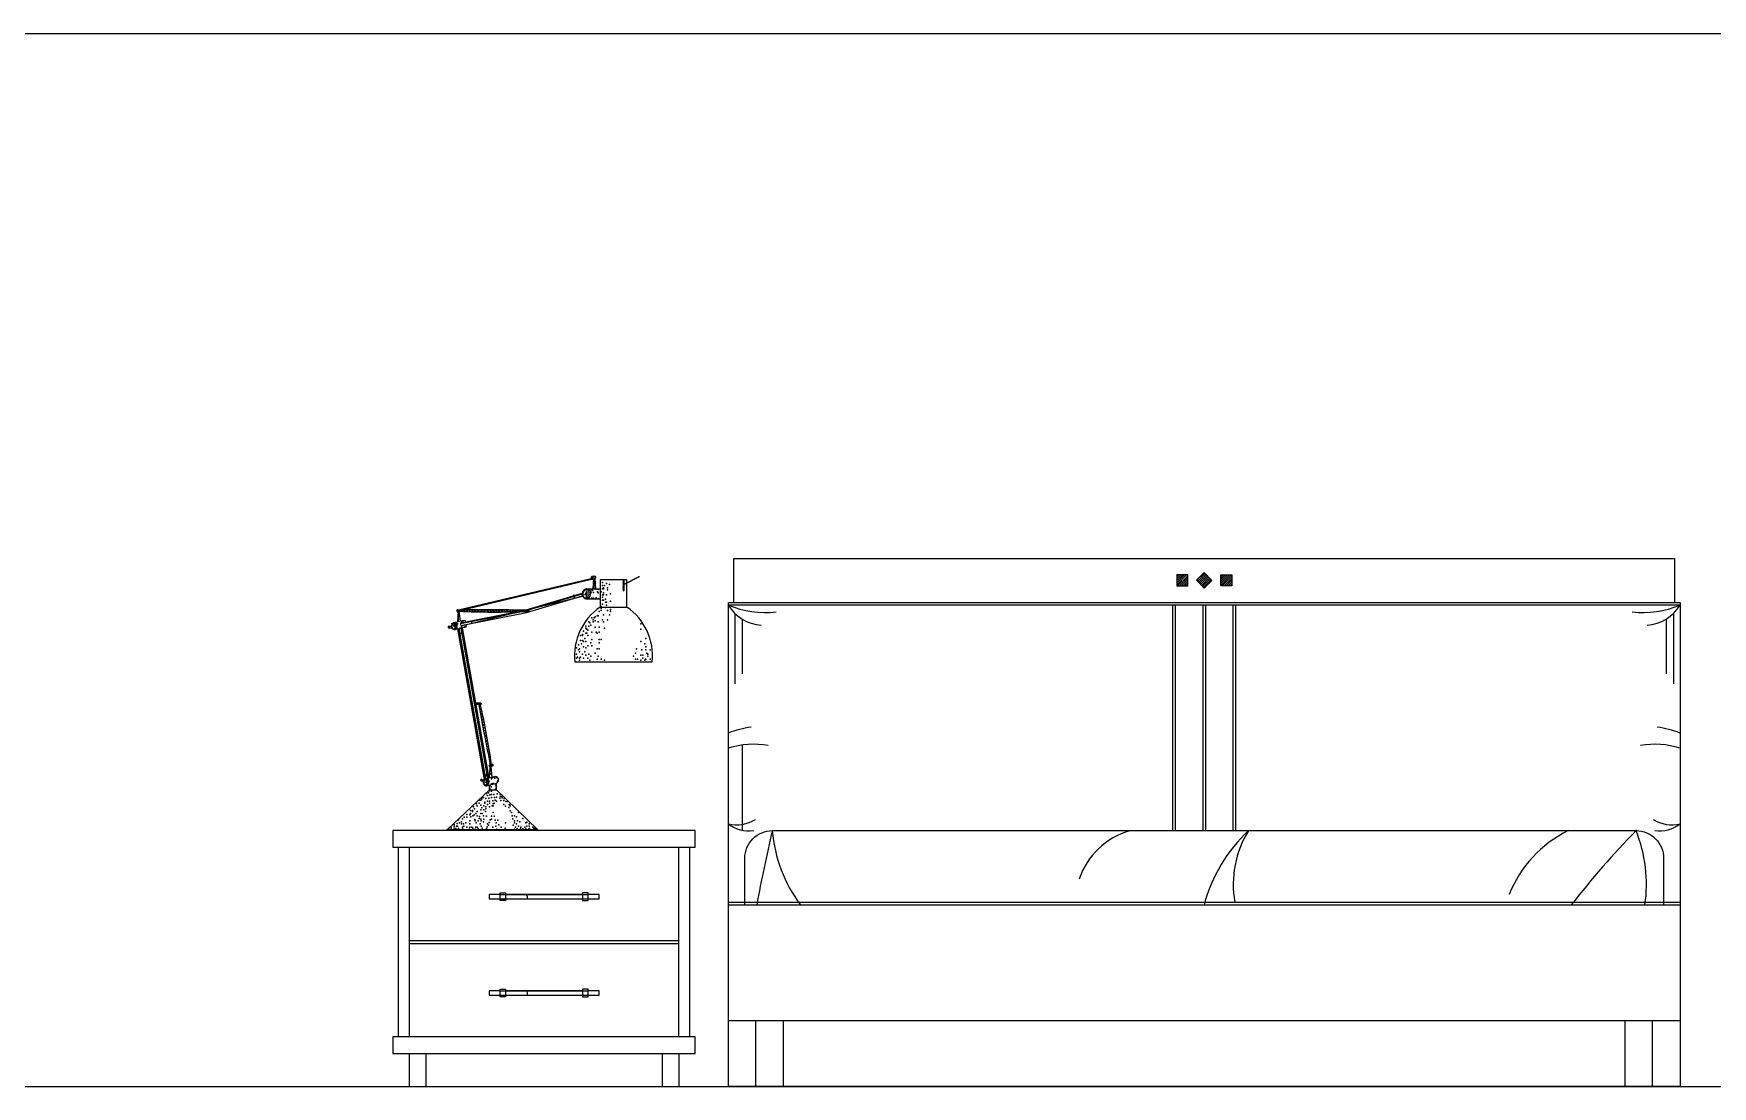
# Model space of a CAD drawing. Header units: inches. Extents: x 15.4 to 57.9, y 9.9 to 34.7.
# Drawn here: x 19.367 to 22.419, y 22.211 to 24.125 of the extents above; entities that cross this region are included whole.
import ezdxf

# ---------------------------------------------------------------- set-up
doc = ezdxf.new("R2010")
doc.units = ezdxf.units.IN
doc.header["$MEASUREMENT"] = 0
for name, color, linetype in [('02', 2, 'Continuous'), ('1', 1, 'Continuous'), ('8', 8, 'Continuous')]:
    doc.layers.add(name, color=color, linetype=linetype)

msp = doc.modelspace()

# ---------------------------------------------------------------- hatches: boundary and pattern name
at = {"layer": '8'}
h = msp.add_hatch(dxfattribs=at)
h.set_pattern_fill('ANSI31', color=256, scale=0.005527, style=0)
h.set_pattern_definition([(45, (11.0500476, 16.79908576), (-0.000488482534, 0.000488482534), [])])
h.paths.add_polyline_path([(20.4386, 23.1123), (20.4408, 23.1123), (20.4408, 23.1319), (20.4386, 23.1319)])
h = msp.add_hatch(dxfattribs=at)
h.set_pattern_fill('ANSI31', color=256, scale=0.02, style=0)
h.set_pattern_definition([(45, (24.818118, 12.3113573), (-0.00176776695, 0.00176776695), [])])
h.paths.add_polyline_path([(21.4449, 23.1407), (21.4449, 23.1207), (21.4649, 23.1207), (21.4649, 23.1407)])
h.paths.add_polyline_path([(21.4806, 23.1309), (21.4946, 23.1166), (21.5089, 23.1307), (21.4949, 23.1449)])
h.paths.add_polyline_path([(21.5449, 23.1207), (21.5449, 23.1407), (21.5249, 23.1407), (21.5249, 23.1207)])
h = msp.add_hatch(dxfattribs=at)
h.set_pattern_fill('ANSI31', color=256, scale=0.022106, angle=42.7614, style=0)
h.set_pattern_definition([(87.761353, (10.8243155, 17.1554703), (-0.00276116556, 0.00010793855), [])])
h.paths.add_polyline_path([(20.2616, 23.0741, -0.487368), (20.2611, 23.0765, 0.006326), (20.1396, 23.0767, -0.258695), (20.1394, 23.0747), (20.1394, 23.0746, 0.020675)])
h = msp.add_hatch(dxfattribs=at)
h.set_pattern_fill('ANSI31', color=256, scale=0.033159, style=0)
h.set_pattern_definition([(45, (11.06276, 16.8347646), (-0.0029308952, 0.0029308952), [])])
h.paths.add_polyline_path([(20.1794, 22.9047, -0.018609), (20.1793, 22.9048), (20.1763, 22.9048, 0.005294), (20.1971, 22.7954), (20.1994, 22.796, 0.018598)])

# ---------------------------------------------------------------- linework, layer by layer
at = {"layer": '02'}
for p, q in [((20.1392, 23.077), (20.3807, 23.134)), ((20.144, 23.0768), (20.3809, 23.1329)), ((20.3823, 23.1378), (20.3823, 23.1377)), ((20.3828, 23.1376), (20.3878, 23.1383)), ((20.3833, 23.1373), (20.3883, 23.138)), ((20.3834, 23.1335), (20.3885, 23.1344)), ((20.3846, 23.1333), (20.3836, 23.1152)), ((20.3838, 23.1366), (20.3888, 23.1373)), ((20.385, 23.1335), (20.3841, 23.1152)), ((20.3846, 23.1381), (20.3846, 23.1381)), ((20.3857, 23.1336), (20.3853, 23.1152)), ((20.3872, 23.1338), (20.3882, 23.1151)), ((20.1444, 23.048), (20.3649, 23.1021)), ((20.2622, 23.077), (20.3641, 23.1074)), ((20.2633, 23.0721), (20.3647, 23.1024)), ((20.2667, 23.0769), (20.364, 23.1064)), ((20.3716, 23.1152), (20.3968, 23.1152)), ((20.1388, 23.0738), (20.1378, 23.0553)), ((20.1392, 23.0738), (20.1381, 23.0554)), ((20.1395, 23.0743), (20.139, 23.0556)), ((20.14, 23.0745), (20.1422, 23.0563)), ((20.1402, 23.0745), (20.1424, 23.0563)), ((20.1429, 23.0523), (20.2508, 23.0737)), ((20.1433, 23.0534), (20.245, 23.0736)), ((20.1439, 23.0484), (20.2633, 23.0721)), ((20.3712, 23.0972), (20.3968, 23.0972)), ((20.3968, 23.0822), (20.4455, 23.0822)), ((22.3599, 23.0857), (20.6299, 23.0857)), ((21.4374, 23.0857), (21.4374, 22.6757)), ((21.4424, 23.0857), (21.4424, 22.6757)), ((21.4924, 23.0857), (21.4924, 22.6757)), ((21.4974, 23.0857), (21.4974, 22.6757)), ((21.5469, 23.0857), (21.5469, 22.6757)), ((21.5519, 23.0857), (21.5519, 22.6757)), ((20.1221, 23.0475), (20.1263, 23.0475)), ((20.1377, 23.0424), (20.1862, 22.7687)), ((20.1388, 23.0427), (20.1873, 22.7694)), ((20.1399, 23.043), (20.1883, 22.7698)), ((20.1438, 23.044), (20.1924, 22.7708)), ((20.1451, 23.0443), (20.1936, 22.7711)), ((20.1458, 23.0445), (20.1944, 22.7712)), ((20.1463, 23.0446), (20.1948, 22.7713)), ((20.6419, 23.0706), (20.6419, 22.9427)), ((20.6552, 23.0601), (20.6552, 22.9606)), ((22.3345, 23.0601), (22.3345, 22.9606)), ((22.3479, 23.0706), (22.3479, 22.9427)), ((20.1784, 22.9076), (20.1707, 22.9076)), ((20.1795, 22.9048), (20.1712, 22.9048)), ((20.6552, 22.8313), (20.6552, 22.6764)), ((20.1965, 22.7951), (20.201, 22.7964)), ((20.1968, 22.7949), (20.2013, 22.7963)), ((20.1823, 22.7679), (20.1855, 22.7679)), ((20.1965, 22.7918), (20.1954, 22.7715)), ((20.1972, 22.7921), (20.2017, 22.7935)), ((20.1973, 22.7946), (20.2018, 22.7959)), ((20.1976, 22.794), (20.2021, 22.7954)), ((20.198, 22.7922), (20.2001, 22.7725)), ((20.1955, 22.7497), (20.1955, 22.7586)), ((20.1955, 22.7497), (20.2087, 22.7497)), ((20.2087, 22.7497), (20.2087, 22.762)), ((20.1192, 22.6779), (20.2828, 22.6779)), ((20.0299, 22.6457), (20.0299, 22.3007)), ((20.0499, 22.6457), (20.0499, 22.3007)), ((20.5399, 22.3007), (20.5399, 22.6457)), ((20.5599, 22.3007), (20.5599, 22.6457)), ((20.2149, 22.5595), (20.3749, 22.5595)), ((20.6299, 22.5457), (22.3599, 22.5457)), ((20.6299, 22.5407), (22.3599, 22.5407)), ((20.0499, 22.4757), (20.5399, 22.4757)), ((20.0499, 22.4707), (20.5399, 22.4707)), ((20.2149, 22.3845), (20.3749, 22.3845)), ((20.6299, 22.3307), (22.3599, 22.3307)), ((20.6799, 22.2107), (20.6799, 22.3307)), ((20.7299, 22.2107), (20.7299, 22.3307)), ((22.2599, 22.2107), (22.2599, 22.3307)), ((22.3099, 22.2107), (22.3099, 22.3307)), ((20.0499, 22.2707), (20.0499, 22.2107)), ((20.0799, 22.2707), (20.0799, 22.2107)), ((20.5099, 22.2707), (20.5099, 22.2107)), ((20.5399, 22.2707), (20.5399, 22.2107)), ((20.0499, 22.2107), (20.0799, 22.2107)), ((20.5099, 22.2107), (20.5399, 22.2107))]:
    msp.add_line(p, q, dxfattribs=at)
for points in [[(20.6399, 23.0907), (20.6399, 23.1707), (22.3499, 23.1707), (22.3499, 23.0907)], [(20.4386, 23.1319), (20.4386, 23.1123), (20.4408, 23.1123), (20.4408, 23.1319)], [(20.4408, 23.1236), (20.468, 23.1375), (20.468, 23.1369), (20.4408, 23.1229)], [(20.3728, 23.1089), (20.3696, 23.1038), (20.3693, 23.1041), (20.3724, 23.1091), (20.3728, 23.1089)], [(20.1372, 23.0737), (20.1391, 23.0738)], [(20.1391, 23.0771), (20.1375, 23.077)], [(20.2667, 23.0741), (20.2622, 23.074)], [(20.1218, 23.0443), (20.1272, 23.0443)], [(20.1226, 23.0445), (20.1271, 23.0445)], [(20.1306, 23.0494), (20.1327, 23.0459), (20.1323, 23.0456), (20.1302, 23.0492), (20.1306, 23.0494)], [(20.1808, 22.766), (20.1843, 22.766)], [(20.1815, 22.7662), (20.1845, 22.7662)], [(20.1873, 22.7643), (20.1912, 22.763), (20.1911, 22.7625), (20.1872, 22.7639), (20.1874, 22.7643)], [(20.2149, 22.5597), (20.1949, 22.5597), (20.1949, 22.5517), (20.3949, 22.5517)], [(20.2149, 22.5627), (20.2249, 22.5627), (20.2249, 22.5487), (20.2149, 22.5487), (20.2149, 22.5627)], [(20.3649, 22.5597), (20.2249, 22.5597)], [(20.3749, 22.5627), (20.3649, 22.5627), (20.3649, 22.5487), (20.3749, 22.5487), (20.3749, 22.5627)], [(20.3949, 22.5517), (20.3949, 22.5597), (20.3749, 22.5597)], [(20.2149, 22.3847), (20.1949, 22.3847), (20.1949, 22.3767), (20.3949, 22.3767)], [(20.2149, 22.3877), (20.2249, 22.3877), (20.2249, 22.3737), (20.2149, 22.3737), (20.2149, 22.3877)], [(20.3649, 22.3847), (20.2249, 22.3847)], [(20.3749, 22.3877), (20.3649, 22.3877), (20.3649, 22.3737), (20.3749, 22.3737), (20.3749, 22.3877)], [(20.3949, 22.3767), (20.3949, 22.3847), (20.3749, 22.3847)]]:
    msp.add_lwpolyline(points, dxfattribs=at)
for points in [[(20.3507, 22.9827), (20.4916, 22.9827, 0.273505), (20.4455, 23.0822), (20.4455, 23.1319), (20.3968, 23.1319), (20.3968, 23.0822, 0.273505)], [(20.3821, 23.133, 0.130303), (20.3828, 23.1331, 0.576801), (20.3831, 23.1374, 0.264517), (20.3818, 23.1376, 0.710752)], [(20.3694, 23.0976, 0.130303), (20.3722, 23.0973, 0.598804), (20.3768, 23.114, 0.121835), (20.3713, 23.1152, 0.710752)], [(20.1369, 23.0738, 0.130303), (20.1374, 23.0737, 0.331854), (20.1381, 23.0767, 0.328319), (20.1372, 23.077, 0.500332)], [(20.2616, 23.0769, -0.130303), (20.2621, 23.077, -0.576801), (20.2628, 23.0743, -0.264517), (20.2619, 23.074, -0.710752)], [(20.1216, 23.0443, 0.130303), (20.1221, 23.0443, 0.576801), (20.1228, 23.0472, 0.264517), (20.1219, 23.0475, 0.710752)], [(20.1316, 23.0411, 0.130303), (20.1336, 23.0414, 0.576801), (20.1336, 23.0531, 0.264517), (20.1299, 23.0534, 0.710752)], [(20.1797, 22.9048, -0.130303), (20.1792, 22.9048, -0.576801), (20.1785, 22.9077, -0.264517), (20.1794, 22.908, -0.710752)], [(20.1805, 22.766, 0.130303), (20.181, 22.766, 0.576801), (20.1818, 22.7689, 0.264517), (20.1809, 22.7693, 0.710752)], [(20.1893, 22.7573, 0.130303), (20.1912, 22.7576, 0.576801), (20.1913, 22.7692, 0.264517), (20.1876, 22.7696, 0.710752)], [(20.1965, 22.7918, 0.130303), (20.197, 22.7919, 0.576801), (20.1968, 22.7949, 0.264517), (20.1958, 22.795, 0.710752)]]:
    msp.add_lwpolyline(points, format="xyb", close=True, dxfattribs=at)
for points in [[(20.3823, 23.1372, 0.083661), (20.3818, 23.1372, 0.685038), (20.382, 23.1333)], [(20.3824, 23.133), (20.3879, 23.134, 0.641064), (20.3874, 23.1385), (20.3821, 23.1377)], [(20.373, 23.1135, 0.083661), (20.3713, 23.1136, 0.685038), (20.3693, 23.0989)], [(20.2622, 23.0743, -0.083661), (20.262, 23.0743, -0.685038), (20.2616, 23.0767)], [(20.2618, 23.077), (20.2665, 23.077, -0.641064), (20.2667, 23.0741)], [(20.1222, 23.0472, 0.083661), (20.1219, 23.0472, 0.685038), (20.1215, 23.0445)], [(20.1314, 23.0525, 0.083661), (20.1303, 23.0524, 0.685038), (20.1313, 23.042)], [(20.1532, 23.0553, 0.177444), (20.1494, 23.058), (20.1309, 23.0537)], [(20.1326, 23.0411), (20.1516, 23.046, 0.183148), (20.1542, 23.0499)], [(20.1791, 22.9077, -0.083661), (20.1794, 22.9078, -0.685038), (20.1798, 22.9051)], [(20.1967, 22.7918), (20.2016, 22.7934, 0.641064), (20.2008, 22.7965), (20.1961, 22.7951)], [(20.1812, 22.7689, 0.083661), (20.1809, 22.769, 0.685038), (20.1805, 22.7663, 0.685038)], [(20.1891, 22.7687, 0.083661), (20.1879, 22.7685, 0.685038), (20.189, 22.7581, 0.685038)], [(20.1903, 22.7573), (20.2092, 22.7622, 0.641064), (20.2071, 22.7741), (20.1886, 22.7699)], [(20.1962, 22.7948, 0.083661), (20.1959, 22.7947, 0.685038), (20.1964, 22.792, 0.685038)], [(20.1955, 22.7497), (20.1192, 22.6779, 0.414214), (20.1181, 22.6768), (20.1181, 22.6757)], [(20.2839, 22.6757), (20.2839, 22.6768, 0.414214), (20.2828, 22.6779), (20.2087, 22.7497)], [(20.6599, 22.5407), (20.6599, 22.6257, -0.414214), (20.7099, 22.6757), (22.2799, 22.6757, -0.414214), (22.3299, 22.6257), (22.3299, 22.5407)]]:
    msp.add_lwpolyline(points, format="xyb", dxfattribs=at)
for points in [[(21.4449, 23.1207), (21.4649, 23.1207), (21.4649, 23.1407), (21.4449, 23.1407)], [(21.4949, 23.1449), (21.4806, 23.1309), (21.4946, 23.1166), (21.5089, 23.1307)], [(21.5449, 23.1207), (21.5249, 23.1207), (21.5249, 23.1407), (21.5449, 23.1407)], [(20.6299, 23.0907), (22.3599, 23.0907), (22.3599, 22.2107), (20.6299, 22.2107)], [(20.0199, 22.6457), (20.5699, 22.6457), (20.5699, 22.6757), (20.0199, 22.6757)], [(20.0199, 22.2707), (20.5699, 22.2707), (20.5699, 22.3007), (20.0199, 22.3007)]]:
    msp.add_lwpolyline(points, close=True, dxfattribs=at)
for centre, radius, start, end in [((20.3812, 23.1352), 0.00166, 315.8031, 60.4731), ((20.3515, 23.1021), 0.00333, 134.3613, 242.9193), ((20.3529, 23.1023), 0.00369, 141.8466, 236.0544), ((20.3659, 23.1063), 0.00762, 311.2552, 44.5755), ((20.1362, 23.0754), 0.00151, 309.2421, 43.4847), ((20.1377, 23.0754), 0.00214, 310.7011, 49.2989), ((20.1923, 18.2741), 4.8029, 89.1759, 90.6291), ((20.2063, 24.5504), 1.4773, 267.4143, 272.1428), ((20.6973, 23.248), 0.1758, 247.4353, 276.4694), ((20.6954, 23.1255), 0.0767, 211.2779, 265.5609), ((22.2924, 23.248), 0.1758, 263.5306, 292.5647), ((22.2943, 23.1255), 0.0767, 274.4391, 328.7221), ((20.1211, 23.046), 0.00139, 311.8701, 45.6629), ((20.1282, 23.0467), 0.00556, 317.0855, 113.5496), ((20.1476, 23.0515), 0.00472, 155.8582, 227.8394), ((20.1564, 23.0553), 0.00702, 327.7271, 16.9639), ((20.1387, 23.0237), 0.012, 35.5827, 78.9702), ((20.1375, 23.0217), 0.0138, 36.7235, 74.9555), ((25.3525, 23.8322), 5.2586, 190.1588, 191.3717), ((18.7288, 22.5819), 1.4861, 8.2838, 12.5466), ((20.6947, 22.6874), 0.178, 97.5291, 111.3752), ((22.295, 22.6874), 0.178, 68.6248, 82.4709), ((20.6753, 22.6815), 0.1512, 79.7992, 107.4781), ((22.3145, 22.6815), 0.1512, 72.5219, 100.2008), ((20.18, 22.7677), 0.00139, 311.8701, 99.2257), ((20.1691, 22.7873), 0.0236, 322.5257, 356.2633), ((20.1859, 22.7629), 0.00556, 317.0855, 61.4366), ((20.6449, 22.7536), 0.0673, 257.1203, 300.5517), ((20.6679, 22.7381), 0.0629, 232.7819, 277.3679), ((23.5912, 21.9995), 2.9596, 166.7942, 169.465), ((20.9677, 22.6965), 0.2587, 184.6309, 217.0546), ((21.3985, 22.5426), 0.1386, 106.2924, 161.0629), ((21.769, 22.4686), 0.2835, 133.0814, 165.2765), ((21.7331, 22.5781), 0.1854, 148.2707, 190.0903), ((22.2544, 22.4774), 0.2211, 116.2646, 158.1966), ((23.4125, 21.5695), 1.5832, 135.6786, 142.1634), ((22.0372, 22.578), 0.2616, 351.7989, 21.9273), ((22.3449, 22.7536), 0.0673, 239.4483, 282.8797), ((22.3218, 22.7381), 0.0629, 262.6321, 307.2181), ((20.2596, 22.5544), 0.00529, 329.221, 87.6136), ((20.2596, 22.3794), 0.00529, 329.221, 87.6136)]:
    msp.add_arc(centre, radius, start, end, dxfattribs=at)
for points in [[(20.382, 23.1333), (20.3821, 23.1333), (20.3823, 23.1334), (20.3826, 23.1335), (20.3829, 23.1336), (20.3832, 23.134), (20.3833, 23.1343), (20.3835, 23.1348), (20.3836, 23.1351), (20.3836, 23.1357), (20.3835, 23.136), (20.3834, 23.1364), (20.3832, 23.1366), (20.3829, 23.1369), (20.3828, 23.1371), (20.3825, 23.1372), (20.3824, 23.1372), (20.3823, 23.1372), (20.3823, 23.1372), (20.3823, 23.1372), (20.3823, 23.1372)], [(20.3693, 23.0989), (20.3699, 23.0988), (20.3705, 23.0989), (20.3719, 23.099), (20.3729, 23.0994), (20.3744, 23.1007), (20.375, 23.1015), (20.3761, 23.1032), (20.3766, 23.1043), (20.377, 23.1066), (20.3769, 23.1078), (20.3765, 23.1094), (20.3761, 23.1104), (20.3753, 23.1119), (20.3748, 23.1124), (20.3739, 23.1131), (20.3735, 23.1133), (20.3731, 23.1134), (20.373, 23.1134), (20.373, 23.1135), (20.373, 23.1135)], [(20.2616, 23.0767), (20.2617, 23.0767), (20.2618, 23.0767), (20.262, 23.0767), (20.2622, 23.0766), (20.2624, 23.0764), (20.2626, 23.0763), (20.2627, 23.076), (20.2628, 23.0758), (20.2629, 23.0754), (20.2629, 23.0752), (20.2628, 23.075), (20.2627, 23.0748), (20.2626, 23.0746), (20.2625, 23.0745), (20.2624, 23.0743), (20.2623, 23.0743), (20.2622, 23.0743), (20.2622, 23.0743), (20.2622, 23.0743), (20.2622, 23.0743)], [(20.1215, 23.0445), (20.1216, 23.0445), (20.1218, 23.0445), (20.122, 23.0446), (20.1222, 23.0446), (20.1225, 23.0449), (20.1226, 23.045), (20.1228, 23.0453), (20.1229, 23.0455), (20.123, 23.0459), (20.1229, 23.0462), (20.1229, 23.0465), (20.1228, 23.0466), (20.1227, 23.0469), (20.1226, 23.047), (20.1224, 23.0471), (20.1223, 23.0472), (20.1223, 23.0472), (20.1223, 23.0472), (20.1222, 23.0472), (20.1222, 23.0472)], [(20.1313, 23.042), (20.1317, 23.042), (20.1322, 23.0422), (20.1331, 23.0425), (20.1337, 23.0429), (20.1345, 23.0441), (20.1348, 23.0447), (20.1353, 23.0461), (20.1354, 23.0469), (20.1353, 23.0485), (20.135, 23.0493), (20.1345, 23.0504), (20.134, 23.051), (20.1332, 23.0518), (20.1328, 23.0521), (20.1321, 23.0524), (20.1318, 23.0525), (20.1315, 23.0525), (20.1315, 23.0525), (20.1314, 23.0525), (20.1314, 23.0525)], [(20.1798, 22.9051), (20.1796, 22.905), (20.1795, 22.9051), (20.1793, 22.9051), (20.1791, 22.9052), (20.1788, 22.9054), (20.1787, 22.9055), (20.1785, 22.9058), (20.1784, 22.906), (20.1783, 22.9065), (20.1784, 22.9067), (20.1784, 22.907), (20.1785, 22.9072), (20.1786, 22.9074), (20.1787, 22.9075), (20.1789, 22.9077), (20.179, 22.9077), (20.179, 22.9077), (20.179, 22.9077), (20.179, 22.9077), (20.1791, 22.9077)], [(20.1805, 22.7663), (20.1806, 22.7663), (20.1807, 22.7663), (20.181, 22.7663), (20.1812, 22.7664), (20.1814, 22.7666), (20.1815, 22.7667), (20.1818, 22.7671), (20.1819, 22.7672), (20.1819, 22.7677), (20.1819, 22.7679), (20.1818, 22.7682), (20.1818, 22.7684), (20.1816, 22.7686), (20.1815, 22.7687), (20.1814, 22.7689), (20.1813, 22.7689), (20.1812, 22.7689), (20.1812, 22.7689), (20.1812, 22.7689), (20.1812, 22.7689)], [(20.189, 22.7581), (20.1894, 22.7582), (20.1898, 22.7583), (20.1907, 22.7586), (20.1914, 22.7591), (20.1921, 22.7603), (20.1924, 22.7609), (20.1929, 22.7623), (20.1931, 22.7631), (20.193, 22.7647), (20.1927, 22.7655), (20.1922, 22.7666), (20.1917, 22.7671), (20.1909, 22.768), (20.1905, 22.7683), (20.1897, 22.7686), (20.1894, 22.7687), (20.1891, 22.7687), (20.1891, 22.7687), (20.1891, 22.7687), (20.1891, 22.7687)], [(20.1964, 22.792), (20.1965, 22.792), (20.1966, 22.7921), (20.1968, 22.7922), (20.197, 22.7923), (20.1971, 22.7926), (20.1972, 22.7928), (20.1973, 22.7932), (20.1974, 22.7934), (20.1973, 22.7938), (20.1972, 22.794), (20.1971, 22.7943), (20.1969, 22.7944), (20.1967, 22.7946), (20.1966, 22.7947), (20.1964, 22.7948), (20.1963, 22.7948), (20.1962, 22.7948), (20.1962, 22.7948), (20.1962, 22.7948), (20.1962, 22.7948)]]:
    msp.add_open_spline(points, degree=3, knots=[3.294068, 3.294068, 3.294068, 3.294068, 3.647859, 3.647859, 4.043866, 4.043866, 4.439873, 4.439873, 4.83588, 4.83588, 5.231886, 5.231886, 5.627893, 5.627893, 6.0239, 6.0239, 6.283185, 6.283185, 6.283185, 6.295262, 6.295262, 6.295262, 6.295262], dxfattribs=at)
for p in [(20.3771, 23.1145), (20.3803, 23.1094), (20.3808, 23.1133), (20.3831, 23.1124), (20.3849, 23.1087), (20.3889, 23.1145), (20.392, 23.1101), (20.3931, 23.1141), (20.3935, 23.1083), (20.399, 23.1098), (20.4009, 23.1267), (20.4009, 23.1211), (20.4009, 23.1154), (20.4009, 23.1041), (20.4027, 23.1173), (20.4027, 23.1154), (20.4027, 23.1079), (20.4027, 23.1041), (20.4046, 23.1211), (20.4084, 23.1248), (20.4084, 23.1041), (20.4103, 23.1173), (20.4103, 23.1135), (20.4141, 23.123), (20.4159, 23.106), (20.3765, 23.0978), (20.3816, 23.0981), (20.3851, 23.0984), (20.3899, 23.0989), (20.3939, 23.0976), (20.3952, 23.074), (20.399, 23.0834), (20.399, 23.0796), (20.399, 23.0759), (20.4009, 23.1003), (20.4009, 23.0947), (20.4009, 23.0872), (20.4027, 23.0947), (20.4065, 23.0966), (20.4065, 23.0909), (20.4065, 23.0815), (20.4084, 23.0909), (20.4084, 23.0853), (20.4103, 23.0759), (20.4159, 23.0928), (20.4159, 23.0777), (20.4159, 23.074), (20.1355, 23.0423), (20.1366, 23.0531), (20.1377, 23.0519), (20.141, 23.0433), (20.1424, 23.0436), (20.1451, 23.0462), (20.1454, 23.0563), (20.1455, 23.0547), (20.1479, 23.057), (20.1497, 23.0459), (20.1509, 23.0463), (20.1525, 23.0464), (20.3707, 23.0476), (20.3707, 23.0438), (20.3726, 23.0419), (20.3763, 23.0551), (20.3763, 23.0476), (20.3782, 23.0532), (20.3801, 23.0495), (20.382, 23.0627), (20.3839, 23.0589), (20.3839, 23.0551), (20.3858, 23.0627), (20.3877, 23.0646), (20.3877, 23.057), (20.3877, 23.0457), (20.3914, 23.0664), (20.3933, 23.0664), (20.3933, 23.0551), (20.3952, 23.0457), (20.4009, 23.0589), (20.4027, 23.0683), (20.4027, 23.0551), (20.4046, 23.0438), (20.4103, 23.0589), (20.4141, 23.0683), (20.4706, 23.0514), (20.4706, 23.0419), (20.3575, 23.0137), (20.3612, 23.0306), (20.3612, 23.0212), (20.3631, 23.0156), (20.365, 23.0325), (20.365, 23.0306), (20.365, 23.0212), (20.3669, 23.0382), (20.3669, 23.0193), (20.3669, 23.0099), (20.3688, 23.025), (20.3707, 23.0344), (20.3707, 23.0193), (20.3726, 23.0344), (20.3745, 23.0401), (20.3745, 23.0306), (20.3745, 23.0118), (20.3801, 23.0174), (20.382, 23.0363), (20.382, 23.0231), (20.382, 23.0118), (20.3895, 23.0363), (20.3914, 23.0344), (20.3952, 23.0363), (20.3952, 23.0231), (20.3952, 23.0174), (20.399, 23.0231), (20.4706, 23.0193), (20.4782, 23.0156), (20.4801, 23.025), (20.4801, 23.0099), (20.3537, 23.008), (20.3537, 22.9967), (20.3537, 22.9892), (20.3556, 22.9911), (20.3575, 23.0043), (20.3594, 23.0061), (20.3594, 23.0005), (20.3594, 22.9892), (20.3594, 22.9854), (20.3612, 22.9911), (20.365, 22.9967), (20.3669, 22.9892), (20.3688, 23.0005), (20.3707, 23.008), (20.3707, 22.9948), (20.3745, 22.9892), (20.3763, 22.9967), (20.3782, 22.9854), (20.3801, 22.993), (20.3877, 22.9986), (20.3914, 23.0061), (20.3914, 22.9873), (20.3933, 22.993), (20.3952, 23.0061), (20.399, 22.9873), (20.4046, 22.9854), (20.4574, 22.993), (20.4612, 22.9986), (20.4612, 22.9873), (20.4631, 23.0061), (20.465, 22.9873), (20.4706, 22.9948), (20.4706, 22.9854), (20.4725, 23.0043), (20.4744, 22.9948), (20.4744, 22.9892), (20.4782, 22.9854), (20.4801, 23.0043), (20.4801, 22.9873), (20.482, 22.9986), (20.4838, 22.9967), (20.4838, 22.993), (20.4876, 23.0043), (20.4876, 22.9873), (20.1911, 22.7698), (20.1942, 22.77), (20.1951, 22.7657), (20.1959, 22.7728), (20.1963, 22.7817), (20.1969, 22.7791), (20.1971, 22.7865), (20.1974, 22.7888), (20.1991, 22.7698), (20.2012, 22.7721), (20.203, 22.7728), (20.2053, 22.7709), (20.2083, 22.7725), (20.2108, 22.7665), (20.1827, 22.7364), (20.1851, 22.7358), (20.1902, 22.7434), (20.1923, 22.7394), (20.194, 22.7445), (20.196, 22.7483), (20.1962, 22.7408), (20.1963, 22.7578), (20.1964, 22.7518), (20.1985, 22.7556), (20.1988, 22.7602), (20.1992, 22.7411), (20.1992, 22.736), (20.1993, 22.7475), (20.2007, 22.7612), (20.2032, 22.7614), (20.2035, 22.7415), (20.205, 22.7358), (20.2065, 22.7511), (20.2068, 22.7503), (20.207, 22.7582), (20.2077, 22.7505), (20.2078, 22.7553), (20.2084, 22.7565), (20.2084, 22.7367), (20.2094, 22.7423), (20.2099, 22.7636), (20.2151, 22.7413), (20.2156, 22.7375), (20.2182, 22.7377), (20.2185, 22.7351), (20.1546, 22.7052), (20.1601, 22.7047), (20.1615, 22.712), (20.1615, 22.7069), (20.1649, 22.712), (20.1649, 22.7103), (20.1666, 22.7189), (20.1676, 22.7047), (20.1683, 22.7154), (20.1708, 22.7071), (20.1723, 22.7242), (20.1733, 22.7104), (20.1735, 22.7206), (20.1769, 22.7308), (20.1769, 22.7257), (20.1803, 22.7308), (20.1803, 22.7223), (20.1803, 22.7137), (20.1803, 22.7069), (20.1819, 22.7335), (20.182, 22.7171), (20.1827, 22.7071), (20.1853, 22.7133), (20.1855, 22.7206), (20.1872, 22.7274), (20.1872, 22.7257), (20.1884, 22.7104), (20.1889, 22.7343), (20.1889, 22.7189), (20.1889, 22.7154), (20.1923, 22.7291), (20.1923, 22.7234), (20.1947, 22.7348), (20.1957, 22.7291), (20.1957, 22.7189), (20.196, 22.7255), (20.2009, 22.7206), (20.2017, 22.7299), (20.2022, 22.7244), (20.2026, 22.7206), (20.2026, 22.7086), (20.204, 22.7255), (20.206, 22.7308), (20.2087, 22.7295), (20.2146, 22.7345), (20.2161, 22.7305), (20.2216, 22.7305), (20.2221, 22.723), (20.2226, 22.7343), (20.225, 22.7203), (20.2255, 22.7289), (20.2284, 22.7288), (20.2312, 22.718), (20.2317, 22.7235), (20.233, 22.7222), (20.2331, 22.7208), (20.2336, 22.7117), (20.2355, 22.7085), (20.2487, 22.7085), (20.1221, 22.68), (20.1261, 22.6814), (20.1261, 22.6784), (20.1316, 22.6866), (20.1318, 22.684), (20.1318, 22.6802), (20.1344, 22.6798), (20.1356, 22.684), (20.137, 22.6884), (20.1374, 22.684), (20.1393, 22.6953), (20.1396, 22.6798), (20.1412, 22.6897), (20.145, 22.6915), (20.145, 22.6878), (20.1464, 22.6796), (20.1469, 22.6972), (20.1469, 22.6821), (20.1488, 22.6878), (20.1492, 22.6836), (20.1495, 22.7), (20.1525, 22.6897), (20.1544, 22.6821), (20.1546, 22.7), (20.1596, 22.6806), (20.1601, 22.6934), (20.1601, 22.6878), (20.1601, 22.6821), (20.162, 22.701), (20.1638, 22.6821), (20.1657, 22.7028), (20.1657, 22.6802), (20.169, 22.6962), (20.1695, 22.6934), (20.1695, 22.6784), (20.1708, 22.6818), (20.1718, 22.6897), (20.1733, 22.7028), (20.1733, 22.6821), (20.1752, 22.6934), (20.1752, 22.6798), (20.177, 22.6975), (20.1778, 22.7011), (20.1786, 22.6881), (20.1803, 22.6966), (20.1808, 22.6934), (20.1808, 22.684), (20.1827, 22.6802), (20.1846, 22.7028), (20.1846, 22.6915), (20.1855, 22.6966), (20.1902, 22.6793), (20.1906, 22.7017), (20.1918, 22.6824), (20.1921, 22.6878), (20.1939, 22.6858), (20.1949, 22.6902), (20.197, 22.6954), (20.1992, 22.6966), (20.1996, 22.7021), (20.2016, 22.6821), (20.2043, 22.7017), (20.206, 22.6949), (20.2072, 22.684), (20.2077, 22.6898), (20.2091, 22.6784), (20.2112, 22.6949), (20.2129, 22.6863), (20.2167, 22.6821), (20.2242, 22.6802), (20.2249, 22.6898), (20.237, 22.7027), (20.238, 22.697), (20.239, 22.6858), (20.2411, 22.6785), (20.2412, 22.7028), (20.2412, 22.6934), (20.2412, 22.6897), (20.2431, 22.6821), (20.2449, 22.701), (20.2449, 22.6878), (20.2463, 22.6798), (20.2468, 22.6934), (20.2487, 22.684), (20.2506, 22.6915), (20.252, 22.6796), (20.2525, 22.6821), (20.2562, 22.6977), (20.2564, 22.6791), (20.26, 22.6821), (20.2619, 22.6897), (20.2621, 22.6791), (20.2637, 22.6912), (20.2638, 22.684), (20.2671, 22.6785), (20.2676, 22.6879), (20.2676, 22.684), (20.2684, 22.6796), (20.2748, 22.6822), (20.2761, 22.6804), (20.279, 22.6793), (22.2799, 22.6757)]:
    msp.add_point(p, dxfattribs=at)
at = {"layer": '1'}
for p, q in [((15.7844, 24.1248), (36.0806, 24.1248)), ((15.7844, 22.2107), (36.0806, 22.2107))]:
    msp.add_line(p, q, dxfattribs=at)

doc.saveas('drawing.dxf')
